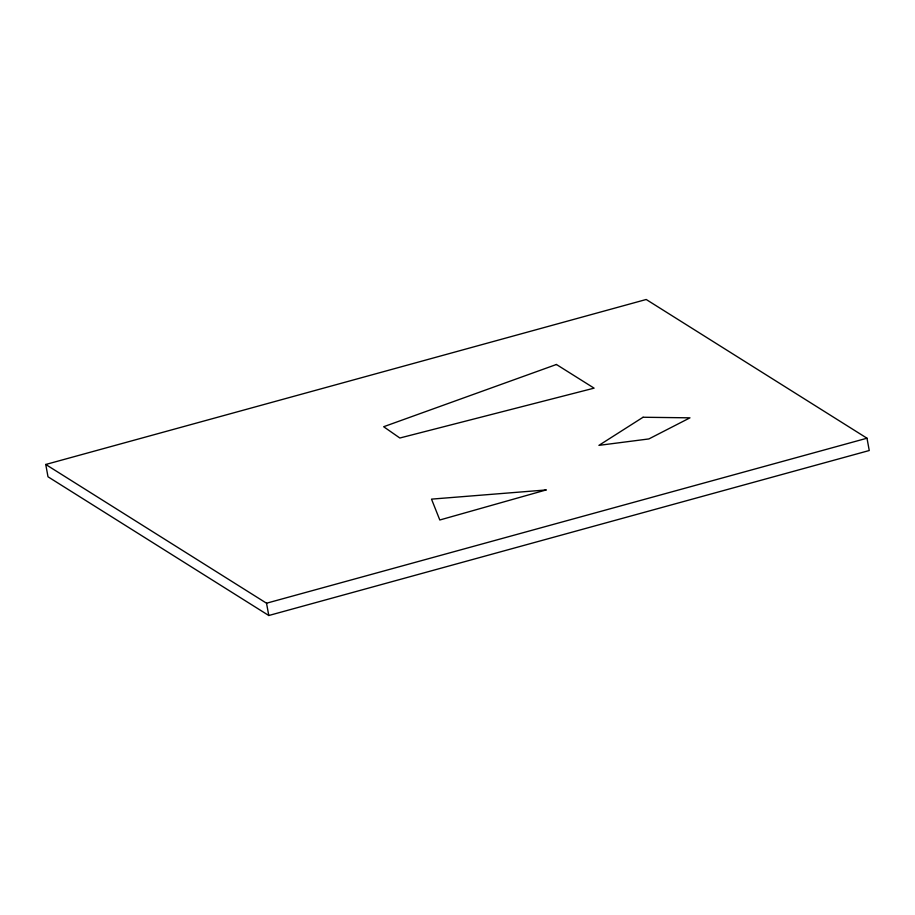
<?xml version="1.0" encoding="UTF-8"?>
<svg xmlns="http://www.w3.org/2000/svg" width="915" height="915" viewBox="0 0 915 915"><rect width="100%" height="100%" fill="white"/><g stroke="black" fill="none" stroke-linecap="round" stroke-linejoin="round"><path stroke-width="1.37" d="M45.75 464.477L646.207 299.491L866.997 438.216L869.25 450.523L268.793 615.509L48.003 476.784L45.75 464.477L266.528 603.214L268.793 615.509M266.528 603.214L866.997 438.216M643.062 417.251L598.913 445.365L648.861 438.937L689.967 417.835L643.062 417.251M556.423 364.49L383.648 426.733L399.844 438.01L594.087 388.154L556.423 364.49M546.072 489.96L439.806 519.995L431.514 499.132L546.072 489.96"/></g></svg>
